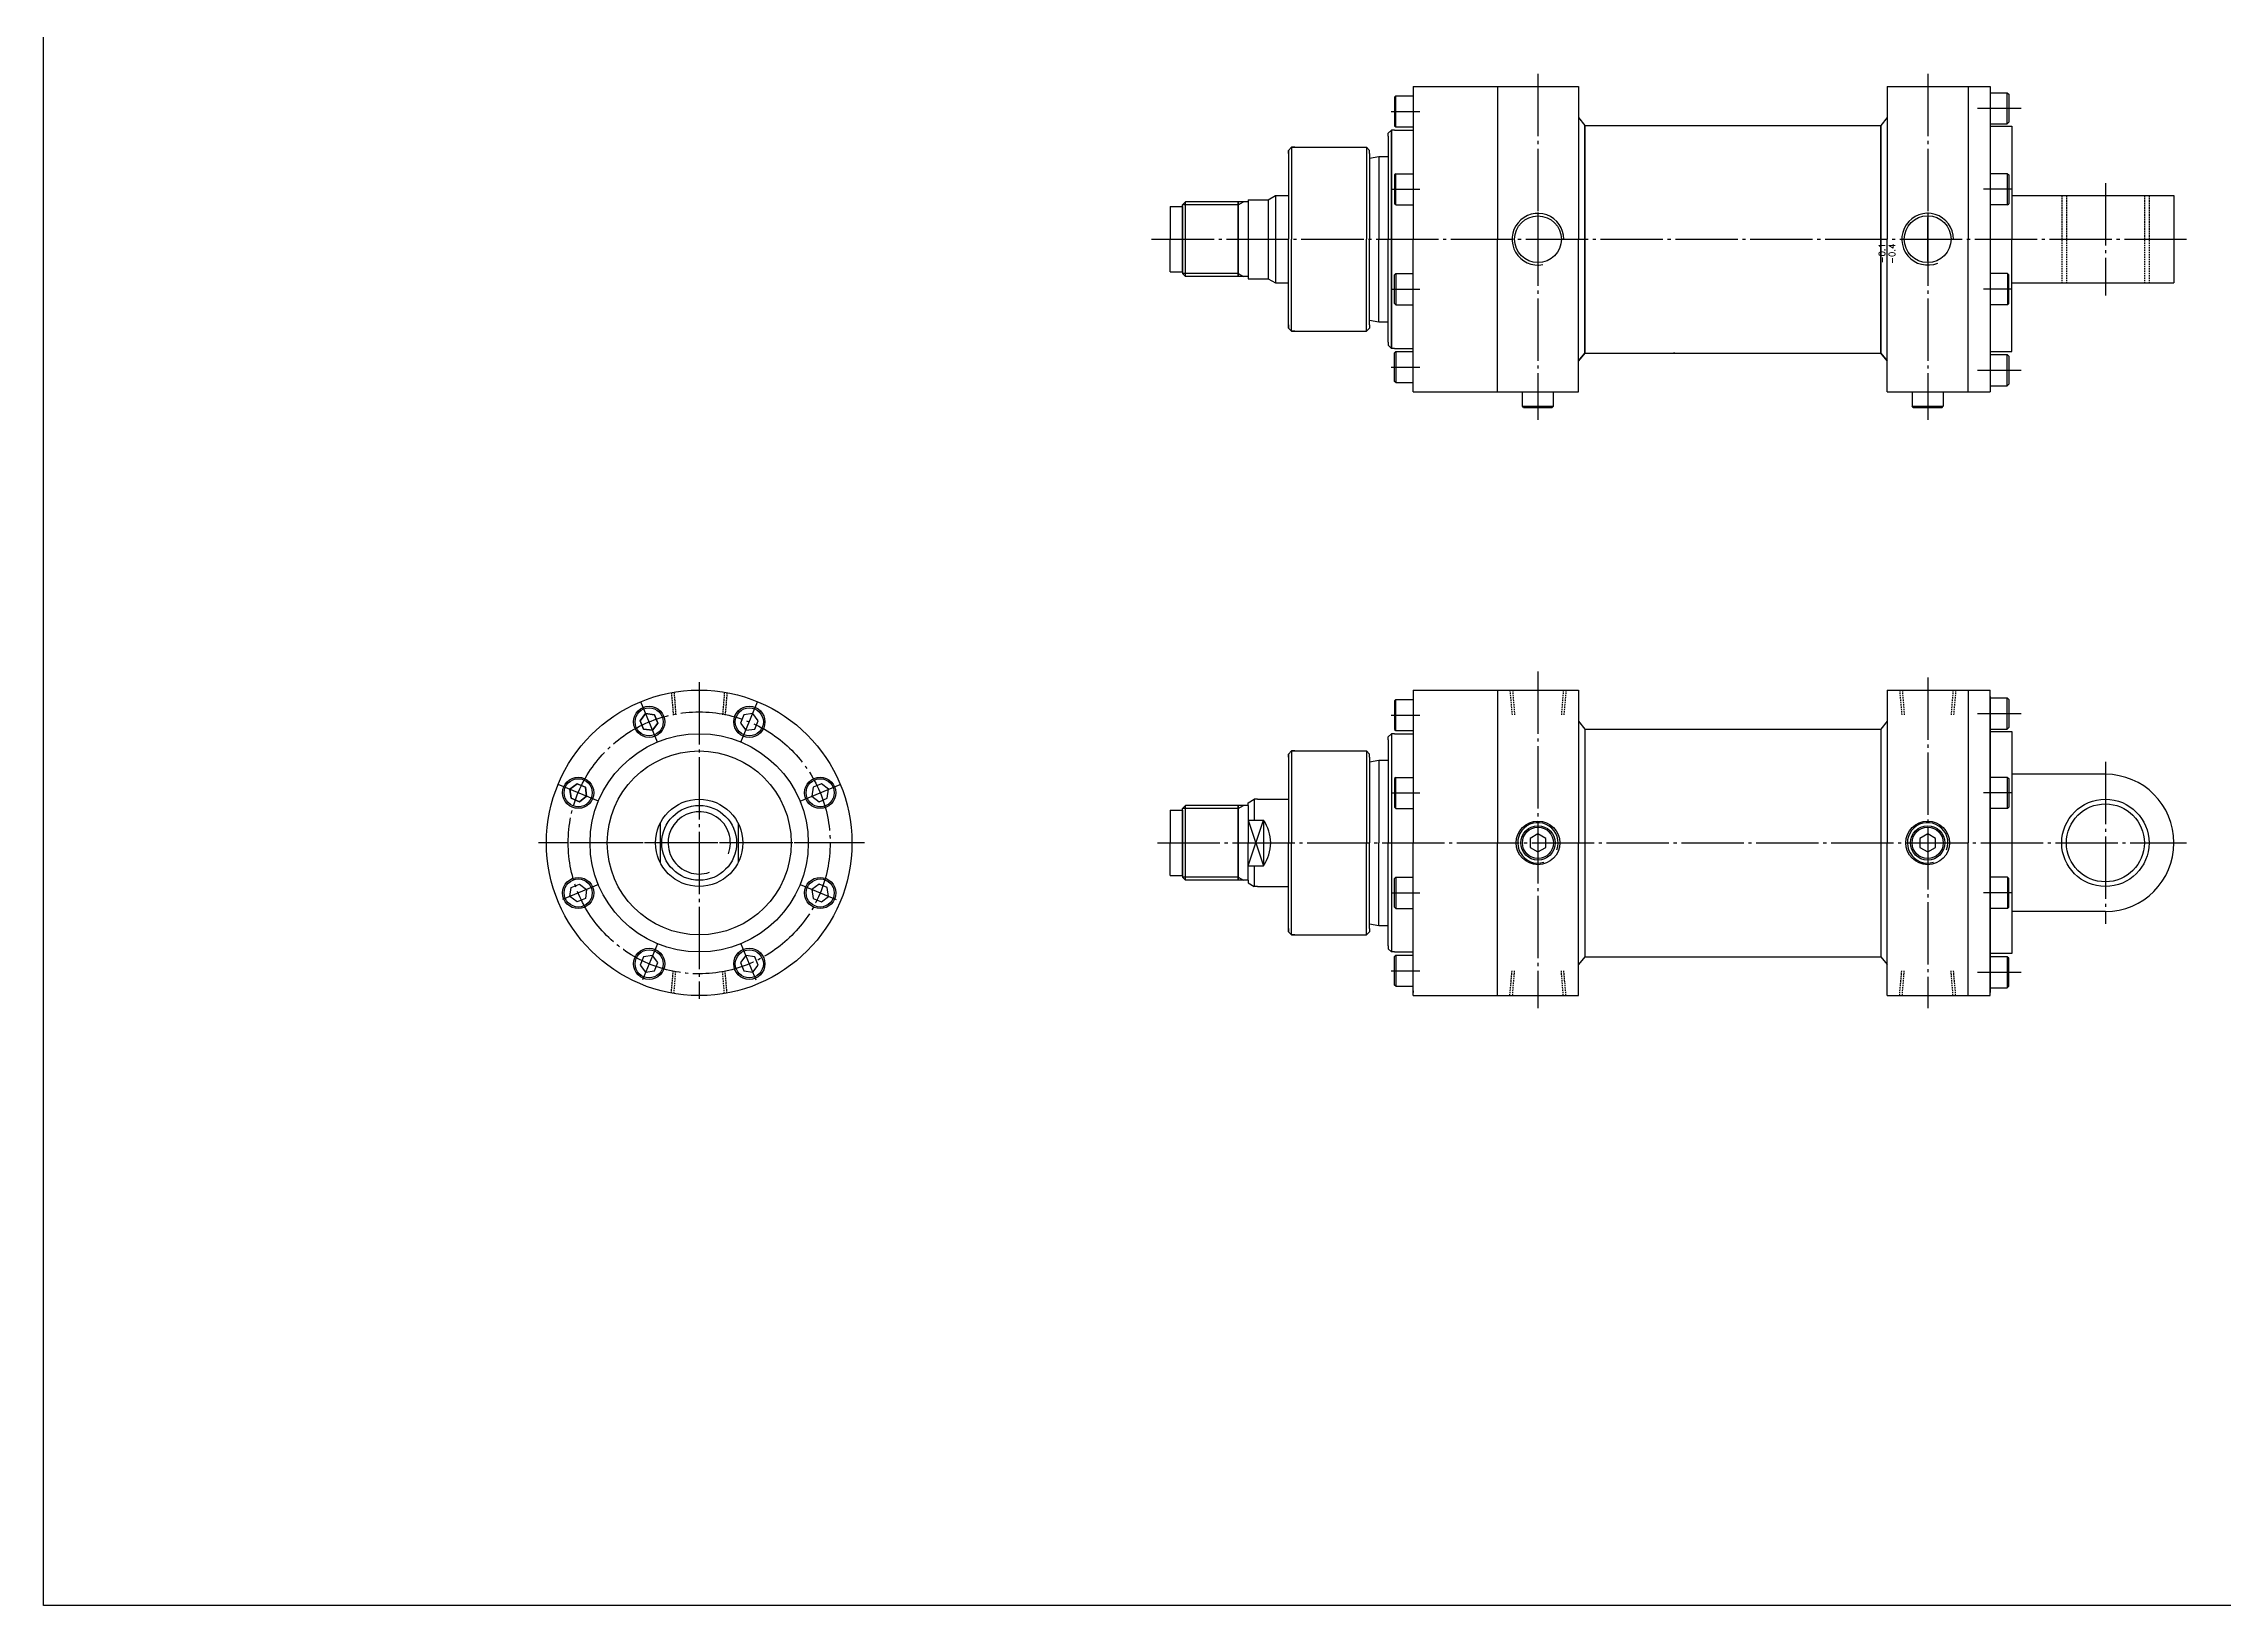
# Model space of a CAD drawing. Extents: x 0 to 5057, y -1057 to 1388.
# Drawn here: x 0 to 699, y 0 to 501 of the extents above; entities that cross this region are included whole.
import ezdxf

# ---------------------------------------------------------------- set-up
doc = ezdxf.new("R2010")
doc.units = 0
doc.header["$PDMODE"] = 1
for name, pattern in [('CENTER', [24, 20, -1.5, 1, -1.5]), ('HIDDEN', [5, 3.5, -1.5]), ('HIDDENX2', [0.75, 0.5, -0.25])]:
    doc.linetypes.add(name, pattern=pattern)
doc.layers.get('0').update_dxf_attribs({"linetype": 'CONTINUOUS'})
doc.layers.get('DEFPOINTS').update_dxf_attribs({"linetype": 'CONTINUOUS'})
for name, color, linetype in [('3', 2, 'HIDDEN'), ('8', 2, 'CONTINUOUS'), ('ML', 3, 'CONTINUOUS')]:
    doc.layers.add(name, color=color, linetype=linetype)
doc.styles.add('GHS', font='ROMANS', dxfattribs={"height": 2.5, "bigfont": 'GHS'})

msp = doc.modelspace()

# ---------------------------------------------------------------- linework, layer by layer
for p, q in [((0, 0), (0, 971)), ((383.1, 449.19), (365.3, 449.19)), ((383.1, 449.19), (384.83, 450.19)), ((383.1, 427.19), (365.3, 427.19)), ((383.1, 427.19), (384.83, 426.19)), ((383.1, 255.57), (365.3, 255.57)), ((383.1, 255.57), (384.83, 256.57)), ((383.1, 233.57), (365.3, 233.57)), ((383.1, 233.57), (384.83, 232.57)), ((5057.34, 0), (0, 0))]:
    msp.add_line(p, q)
at = {"color": 2, "linetype": 'ByBlock'}
msp.add_line((523.2, 401.69), (522.81, 401.69), dxfattribs=at)
at = {"color": 3}
for centre in [(479.3, 244.57), (604.3, 244.57)]:
    msp.add_circle(centre, 7, dxfattribs=at)
for centre, radius, start, end in [((479.31, 438.19), 8.3, 360, 280.51587), ((604.3, 438.2), 8.3, 359.91061, 292.80766), ((210.27, 244.57), 10, 339.40261, 289.35633), ((479.3, 244.57), 6.5, 339.49257, 286.6701), ((604.3, 244.57), 6.5, 339.49257, 286.6701)]:
    msp.add_arc(centre, radius, start, end)
at = {"layer": '3', "color": 2, "linetype": 'HIDDENX2'}
for p, q in [((647.3, 452.19), (647.3, 424.19)), ((648.8, 452.19), (648.8, 424.19)), ((673.8, 452.19), (673.8, 424.19)), ((675.3, 452.19), (675.3, 424.19)), ((201.33, 292.75), (201.97, 285.57)), ((202.19, 292.9), (202.77, 285.57)), ((218.36, 292.9), (217.77, 285.57)), ((219.21, 292.75), (218.57, 285.57)), ((470.28, 293.57), (471, 285.57)), ((471.16, 293.57), (471.8, 285.57)), ((487.44, 293.57), (486.8, 285.57)), ((488.31, 293.57), (487.6, 285.57)), ((595.28, 293.57), (596, 285.57)), ((596.16, 293.57), (596.8, 285.57)), ((612.44, 293.57), (611.8, 285.57)), ((613.31, 293.57), (612.6, 285.57)), ((201.33, 196.4), (201.97, 203.57)), ((202.19, 196.24), (202.77, 203.57)), ((218.36, 196.24), (217.77, 203.57)), ((219.21, 196.4), (218.57, 203.57)), ((470.28, 195.57), (471, 203.57)), ((471.16, 195.57), (471.8, 203.57)), ((487.44, 195.57), (486.8, 203.57)), ((488.31, 195.57), (487.6, 203.57)), ((595.28, 195.57), (596, 203.57)), ((596.16, 195.57), (596.8, 203.57)), ((612.44, 195.57), (611.8, 203.57)), ((613.31, 195.57), (612.6, 203.57))]:
    msp.add_line(p, q, dxfattribs=at)
at = {"layer": 'DEFPOINTS', "color": 0, "linetype": 'ByBlock'}
for p in [(524.03, 474.69), (524.81, 401.69), (525.2, 401.69), (669.9, 253.64), (652.69, 235.51)]:
    msp.add_point(p, dxfattribs=at)
at = {"layer": 'ML', "color": 1, "linetype": 'CENTER'}
for p, q in [((479.3, 491.22), (479.3, 380.22)), ((604.3, 491.22), (604.3, 380.22)), ((432.23, 479.19), (441.42, 479.19)), ((620.3, 480.19), (634.3, 480.19)), ((661.3, 456.19), (661.3, 420.19)), ((432.23, 454.19), (441.42, 454.19)), ((631.37, 454.19), (622.17, 454.19)), ((479.3, 446.72), (479.3, 429.69)), ((604.3, 446.72), (604.3, 429.69)), ((604.3, 431.19), (604.3, 445.19)), ((355.4, 438.19), (687.3, 438.19)), ((432.23, 422.19), (441.42, 422.19)), ((631.37, 422.19), (622.17, 422.19)), ((432.23, 397.19), (441.42, 397.19)), ((432.23, 397.19), (441.42, 397.19)), ((620.3, 396.19), (631.3, 396.19)), ((620.3, 396.19), (634.3, 396.19)), ((210.27, 296.07), (210.27, 194.57)), ((479.3, 299.57), (479.3, 191.57)), ((604.3, 297.57), (604.3, 290.7)), ((604.3, 297.57), (604.3, 191.57)), ((196.88, 276.91), (191.52, 289.84)), ((223.67, 276.91), (229.02, 289.84)), ((432.23, 285.57), (441.42, 285.57)), ((620.3, 286.07), (634.3, 286.07)), ((661.3, 270.57), (661.3, 218.57)), ((177.94, 257.97), (165, 263.32)), ((242.61, 257.97), (255.54, 263.32)), ((432.23, 260.57), (441.42, 260.57)), ((631.37, 260.57), (622.17, 260.57)), ((261.77, 244.57), (158.77, 244.57)), ((263.27, 244.57), (159.19, 244.57)), ((357.3, 244.57), (687.3, 244.57)), ((177.94, 231.18), (166.39, 226.4)), ((242.61, 231.18), (254.16, 226.4)), ((432.23, 228.57), (441.42, 228.57)), ((631.37, 228.57), (622.17, 228.57)), ((196.88, 212.24), (192.1, 200.69)), ((223.67, 212.24), (228.45, 200.69)), ((432.23, 203.57), (441.42, 203.57)), ((620.3, 203.07), (634.3, 203.07))]:
    msp.add_line(p, q, dxfattribs=at)
at = {"layer": 'ML'}
for p, q in [((433.7, 484.19), (433.3, 483.79)), ((433.3, 483.79), (433.3, 474.59)), ((433.7, 474.19), (433.7, 484.19)), ((433.7, 484.19), (439.3, 484.19)), ((439.3, 487.19), (439.3, 438.19)), ((439.3, 487.19), (492.3, 487.19)), ((466.3, 487.19), (466.3, 438.19)), ((466.3, 485.69), (466.3, 438.19)), ((492.3, 487.19), (492.3, 438.19)), ((591.3, 487.19), (591.3, 438.19)), ((591.3, 487.19), (624.3, 487.19)), ((617.3, 487.19), (617.3, 438.19)), ((624.3, 487.19), (624.3, 389.19)), ((624.3, 485.19), (629.8, 485.19)), ((629.8, 485.19), (630.3, 484.69)), ((629.8, 475.19), (629.8, 485.19)), ((630.3, 484.69), (630.3, 475.69)), ((492.3, 477.19), (494.3, 474.69)), ((591.3, 477.19), (589.3, 474.69)), ((629.8, 475.19), (630.3, 475.69)), ((431.3, 472.19), (432.3, 473.19)), ((431.3, 471.19), (431.3, 472.19)), ((431.3, 471.19), (431.3, 438.19)), ((432.3, 473.19), (432.3, 403.19)), ((433.3, 473.19), (432.3, 473.19)), ((432.3, 403.19), (432.3, 473.19)), ((433.3, 474.59), (433.7, 474.19)), ((433.3, 473.19), (439.3, 473.19)), ((433.7, 474.19), (439.3, 474.19)), ((494.3, 474.69), (589.3, 474.69)), ((494.3, 474.69), (494.3, 401.69)), ((494.3, 401.69), (494.3, 474.69)), ((589.3, 474.69), (589.3, 401.69)), ((589.3, 401.69), (589.3, 474.69)), ((624.3, 475.19), (629.8, 475.19)), ((624.3, 474.44), (631.3, 474.44)), ((631.3, 474.44), (631.3, 438.19)), ((400.3, 467.69), (399.3, 466.69)), ((399.3, 466.69), (399.3, 438.19)), ((399.3, 465.69), (399.3, 466.69)), ((400.3, 467.69), (400.3, 438.19)), ((400.3, 467.69), (423.3, 467.69)), ((401.3, 467.69), (400.3, 467.69)), ((423.3, 467.69), (424.3, 467.69)), ((424.3, 467.69), (424.3, 438.19)), ((424.3, 467.69), (425.3, 466.69)), ((425.3, 465.69), (425.3, 466.69)), ((425.3, 465.69), (425.3, 438.19)), ((425.3, 464.19), (428.3, 464.69)), ((428.3, 464.69), (428.3, 438.19)), ((428.3, 464.69), (431.3, 464.69)), ((428.3, 464.69), (431.3, 464.69)), ((433.7, 459.19), (433.3, 458.79)), ((433.3, 458.79), (433.3, 449.59)), ((433.7, 449.19), (433.7, 459.19)), ((433.7, 459.19), (439.3, 459.19)), ((629.9, 459.19), (624.3, 459.19)), ((629.9, 449.19), (629.9, 459.19)), ((629.9, 459.19), (630.3, 458.79)), ((630.3, 458.79), (630.3, 449.59)), ((361.3, 448.69), (361.3, 438.19)), ((361.3, 448.69), (365.3, 448.69)), ((366.3, 450.19), (365.3, 449.19)), ((365.3, 427.69), (365.3, 449.19)), ((365.3, 448.69), (365.3, 427.19)), ((386.3, 450.19), (366.3, 450.19)), ((366.3, 426.19), (366.3, 450.19)), ((383.1, 450.19), (383.1, 426.19)), ((383.1, 426.19), (383.1, 450.19)), ((386.3, 450.87), (386.3, 425.52)), ((386.3, 450.87), (392.79, 450.87)), ((392.79, 450.87), (395.09, 452.19)), ((392.79, 450.87), (392.79, 425.52)), ((395.09, 452.19), (399.3, 452.19)), ((395.09, 452.19), (395.09, 424.19)), ((433.7, 449.19), (433.3, 449.59)), ((433.7, 449.19), (439.3, 449.19)), ((629.9, 449.19), (624.3, 449.19)), ((629.9, 449.19), (630.3, 449.59)), ((631.3, 452.19), (683.3, 452.19)), ((683.3, 452.19), (683.3, 424.19)), ((361.3, 427.69), (361.3, 438.19)), ((399.3, 409.69), (399.3, 438.19)), ((399.3, 409.69), (399.3, 438.19)), ((400.3, 408.69), (400.3, 438.19)), ((400.3, 408.69), (400.3, 438.19)), ((424.3, 408.69), (424.3, 438.19)), ((424.3, 408.69), (424.3, 438.19)), ((425.3, 410.69), (425.3, 438.19)), ((425.3, 410.69), (425.3, 438.19)), ((428.3, 411.69), (428.3, 438.19)), ((428.3, 411.69), (428.3, 438.19)), ((431.3, 405.19), (431.3, 438.19)), ((431.3, 405.19), (431.3, 438.19)), ((439.3, 390.69), (439.3, 438.19)), ((439.3, 389.19), (439.3, 438.19)), ((466.3, 390.69), (466.3, 438.19)), ((466.3, 390.69), (466.3, 438.19)), ((466.3, 389.19), (466.3, 438.19)), ((492.3, 390.69), (492.3, 438.19)), ((492.3, 389.19), (492.3, 438.19)), ((591.3, 389.19), (591.3, 438.19)), ((617.3, 390.69), (617.3, 438.19)), ((617.3, 389.19), (617.3, 438.19)), ((631.3, 402.19), (631.3, 438.19)), ((361.3, 427.69), (365.3, 427.69)), ((366.3, 426.19), (365.3, 427.19)), ((433.7, 427.19), (433.3, 426.79)), ((433.3, 417.59), (433.3, 426.79)), ((433.7, 427.19), (439.3, 427.19)), ((433.7, 427.19), (433.7, 417.19)), ((629.9, 427.19), (624.3, 427.19)), ((629.9, 427.19), (629.9, 417.19)), ((629.9, 427.19), (630.3, 426.79)), ((630.3, 417.59), (630.3, 426.79)), ((386.3, 426.19), (366.3, 426.19)), ((386.3, 425.52), (392.79, 425.52)), ((392.79, 425.52), (395.09, 424.19)), ((395.09, 424.19), (399.3, 424.19)), ((395.09, 424.19), (399.3, 424.19)), ((631.3, 424.19), (683.3, 424.19)), ((433.7, 417.19), (433.3, 417.59)), ((433.7, 417.19), (439.3, 417.19)), ((629.9, 417.19), (624.3, 417.19)), ((629.9, 417.19), (630.3, 417.59)), ((399.3, 410.69), (399.3, 409.69)), ((399.3, 410.69), (399.3, 409.69)), ((400.3, 408.69), (399.3, 409.69)), ((400.3, 408.69), (399.3, 409.69)), ((400.3, 408.69), (423.3, 408.69)), ((401.3, 408.69), (400.3, 408.69)), ((400.3, 408.69), (423.3, 408.69)), ((401.3, 408.69), (400.3, 408.69)), ((423.3, 408.69), (424.3, 408.69)), ((423.3, 408.69), (424.3, 408.69)), ((424.3, 408.69), (425.3, 409.69)), ((424.3, 408.69), (425.3, 409.69)), ((425.3, 412.19), (428.3, 411.69)), ((425.3, 412.19), (428.3, 411.69)), ((425.3, 410.69), (425.3, 409.69)), ((425.3, 410.69), (425.3, 409.69)), ((428.3, 411.69), (431.3, 411.69)), ((428.3, 411.69), (431.3, 411.69)), ((428.3, 411.69), (431.3, 411.69)), ((428.3, 411.69), (431.3, 411.69)), ((431.3, 405.19), (431.3, 404.19)), ((431.3, 405.19), (431.3, 404.19)), ((431.3, 404.19), (431.3, 404.19)), ((431.3, 404.19), (432.3, 403.19)), ((431.3, 404.19), (432.3, 403.19)), ((433.3, 403.19), (432.3, 403.19)), ((432.3, 403.19), (432.3, 403.19)), ((433.3, 403.19), (432.3, 403.19)), ((433.3, 403.19), (439.3, 403.19)), ((433.3, 403.19), (439.3, 403.19)), ((433.7, 402.19), (433.3, 401.79)), ((433.3, 401.79), (433.7, 402.19)), ((433.3, 392.59), (433.3, 401.79)), ((433.3, 392.59), (433.3, 401.79)), ((433.7, 402.19), (433.7, 392.19)), ((433.7, 402.19), (439.3, 402.19)), ((433.7, 402.19), (433.7, 392.19)), ((433.7, 402.19), (439.3, 402.19)), ((494.3, 401.69), (492.3, 399.19)), ((492.3, 399.19), (494.3, 401.69)), ((494.3, 401.69), (589.3, 401.69)), ((494.3, 401.69), (589.3, 401.69)), ((589.3, 401.69), (591.3, 399.19)), ((591.3, 399.19), (589.3, 401.69)), ((624.3, 402.19), (631.3, 402.19)), ((624.3, 401.19), (629.8, 401.19)), ((629.8, 391.19), (629.8, 401.19)), ((629.8, 401.19), (630.3, 400.69)), ((630.3, 400.69), (630.3, 391.69)), ((433.7, 392.19), (433.3, 392.59)), ((433.7, 392.19), (433.3, 392.59)), ((433.7, 392.19), (439.3, 392.19)), ((433.7, 392.19), (439.3, 392.19)), ((439.3, 389.19), (492.3, 389.19)), ((474.3, 384.62), (474.3, 389.22)), ((484.3, 384.62), (484.3, 389.22)), ((591.3, 389.19), (624.3, 389.19)), ((599.3, 389.22), (599.3, 384.62)), ((609.3, 389.22), (609.3, 384.62)), ((624.3, 391.19), (629.8, 391.19)), ((629.8, 391.19), (630.3, 391.69)), ((474.7, 384.22), (474.3, 384.62)), ((474.3, 384.62), (484.3, 384.62)), ((474.7, 384.22), (483.9, 384.22)), ((483.9, 384.22), (484.3, 384.62)), ((599.7, 384.22), (599.3, 384.62)), ((599.3, 384.62), (609.3, 384.62)), ((599.7, 384.22), (608.9, 384.22)), ((608.9, 384.22), (609.3, 384.62)), ((433.7, 290.57), (433.3, 290.17)), ((433.3, 290.17), (433.3, 280.97)), ((433.7, 290.57), (439.3, 290.57)), ((433.7, 280.57), (433.7, 290.57)), ((439.3, 293.57), (439.3, 244.57)), ((439.3, 293.57), (492.3, 293.57)), ((466.3, 293.57), (466.3, 244.57)), ((492.3, 293.57), (492.3, 244.57)), ((591.3, 293.57), (591.3, 244.57)), ((591.3, 293.57), (617.3, 293.57)), ((591.3, 293.57), (624.3, 293.57)), ((617.3, 293.57), (617.3, 244.57)), ((624.3, 195.57), (624.3, 293.57)), ((624.3, 291.57), (624.3, 196.57)), ((624.3, 291.07), (629.8, 291.07)), ((629.8, 281.07), (629.8, 291.07)), ((629.8, 291.07), (630.3, 290.57)), ((630.3, 290.57), (630.3, 281.57)), ((433.3, 280.97), (433.7, 280.57)), ((433.7, 280.57), (439.3, 280.57)), ((492.3, 283.57), (494.3, 281.07)), ((494.3, 281.07), (494.3, 208.07)), ((494.3, 281.07), (589.3, 281.07)), ((591.3, 283.57), (589.3, 281.07)), ((589.3, 281.07), (589.3, 208.07)), ((624.3, 281.07), (629.8, 281.07)), ((624.3, 280.32), (631.3, 280.32)), ((629.8, 281.07), (630.3, 281.57)), ((631.3, 280.32), (631.3, 209.07)), ((400.3, 274.07), (399.3, 273.07)), ((399.3, 273.07), (399.3, 244.57)), ((399.3, 272.07), (399.3, 273.07)), ((400.3, 274.07), (423.3, 274.07)), ((401.3, 274.07), (400.3, 274.07)), ((400.3, 274.07), (400.3, 244.57)), ((423.3, 274.07), (424.3, 274.07)), ((424.3, 274.07), (425.3, 273.07)), ((424.3, 274.07), (424.3, 244.57)), ((425.3, 272.07), (425.3, 273.07)), ((431.3, 278.57), (432.3, 279.57)), ((431.3, 277.57), (431.3, 278.57)), ((431.3, 277.57), (431.3, 244.57)), ((433.3, 279.57), (432.3, 279.57)), ((432.3, 279.57), (432.3, 209.57)), ((433.3, 279.57), (439.3, 279.57)), ((425.3, 272.07), (425.3, 244.57)), ((425.3, 270.57), (428.3, 271.07)), ((428.3, 271.07), (431.3, 271.07)), ((428.3, 271.07), (431.3, 271.07)), ((428.3, 271.07), (428.3, 244.57)), ((661.3, 266.57), (631.3, 266.57)), ((433.7, 265.57), (433.3, 265.17)), ((433.3, 265.17), (433.3, 255.97)), ((433.7, 255.57), (433.7, 265.57)), ((433.7, 265.57), (439.3, 265.57)), ((629.9, 265.57), (624.3, 265.57)), ((629.9, 255.57), (629.9, 265.57)), ((629.9, 265.57), (630.3, 265.17)), ((630.3, 265.17), (630.3, 255.97)), ((361.3, 255.07), (361.3, 244.57)), ((361.3, 255.07), (365.3, 255.07)), ((366.3, 256.57), (365.3, 255.57)), ((365.3, 234.07), (365.3, 255.57)), ((365.3, 255.07), (365.3, 233.57)), ((386.3, 256.57), (366.3, 256.57)), ((366.3, 232.57), (366.3, 256.57)), ((383.1, 256.57), (383.1, 232.57)), ((383.1, 232.57), (383.1, 256.57)), ((386.3, 257.42), (388.3, 258.57)), ((386.3, 256.57), (386.3, 257.42)), ((386.3, 256.57), (386.3, 244.57)), ((386.3, 251.9), (391.28, 251.9)), ((389.3, 258.57), (388.3, 258.57)), ((388.3, 258.57), (388.3, 251.9)), ((389.3, 258.57), (399.3, 258.57)), ((433.7, 255.57), (433.3, 255.97)), ((433.7, 255.57), (439.3, 255.57)), ((629.9, 255.57), (624.3, 255.57)), ((629.9, 255.57), (630.3, 255.97)), ((197.77, 250.88), (197.77, 238.27)), ((222.77, 250.88), (222.77, 238.27)), ((361.3, 234.07), (361.3, 244.57)), ((386.3, 232.57), (386.3, 244.57)), ((399.3, 216.07), (399.3, 244.57)), ((400.3, 215.07), (400.3, 244.57)), ((424.3, 215.07), (424.3, 244.57)), ((425.3, 217.07), (425.3, 244.57)), ((428.3, 218.07), (428.3, 244.57)), ((431.3, 211.57), (431.3, 244.57)), ((439.3, 195.57), (439.3, 244.57)), ((466.3, 195.57), (466.3, 244.57)), ((492.3, 195.57), (492.3, 244.57)), ((591.3, 195.57), (591.3, 244.57)), ((617.3, 195.57), (617.3, 244.57)), ((361.3, 234.07), (365.3, 234.07)), ((366.3, 232.57), (365.3, 233.57)), ((386.3, 232.57), (366.3, 232.57)), ((386.3, 237.24), (391.28, 237.24)), ((386.3, 232.57), (386.3, 231.73)), ((386.3, 231.73), (388.3, 230.57)), ((388.3, 237.24), (388.3, 230.57)), ((433.7, 233.57), (433.3, 233.17)), ((433.3, 223.97), (433.3, 233.17)), ((433.7, 233.57), (439.3, 233.57)), ((433.7, 233.57), (433.7, 223.57)), ((629.9, 233.57), (624.3, 233.57)), ((629.9, 233.57), (629.9, 223.57)), ((629.9, 233.57), (630.3, 233.17)), ((630.3, 223.97), (630.3, 233.17)), ((389.3, 230.57), (388.3, 230.57)), ((389.3, 230.57), (399.3, 230.57)), ((433.7, 223.57), (433.3, 223.97)), ((629.9, 223.57), (630.3, 223.97)), ((399.3, 217.07), (399.3, 216.07)), ((425.3, 218.57), (428.3, 218.07)), ((425.3, 217.07), (425.3, 216.07)), ((428.3, 218.07), (431.3, 218.07)), ((428.3, 218.07), (431.3, 218.07)), ((433.7, 223.57), (439.3, 223.57)), ((629.9, 223.57), (624.3, 223.57)), ((661.3, 222.57), (631.3, 222.57)), ((400.3, 215.07), (399.3, 216.07)), ((400.3, 215.07), (423.3, 215.07)), ((401.3, 215.07), (400.3, 215.07)), ((423.3, 215.07), (424.3, 215.07)), ((424.3, 215.07), (425.3, 216.07)), ((431.3, 211.57), (431.3, 210.57)), ((431.3, 210.57), (431.3, 210.57)), ((431.3, 210.57), (432.3, 209.57)), ((433.3, 209.57), (432.3, 209.57)), ((432.3, 209.57), (432.3, 209.57)), ((433.3, 209.57), (439.3, 209.57)), ((433.7, 208.57), (433.3, 208.17)), ((433.3, 198.97), (433.3, 208.17)), ((433.7, 208.57), (439.3, 208.57)), ((433.7, 208.57), (433.7, 198.57)), ((494.3, 208.07), (492.3, 205.57)), ((494.3, 208.07), (589.3, 208.07)), ((589.3, 208.07), (591.3, 205.57)), ((631.3, 209.07), (624.3, 209.07)), ((629.8, 208.07), (624.3, 208.07)), ((629.8, 208.07), (629.8, 198.07)), ((630.3, 207.57), (629.8, 208.07)), ((630.3, 198.57), (630.3, 207.57)), ((433.7, 198.57), (433.3, 198.97)), ((433.7, 198.57), (439.3, 198.57)), ((439.3, 197.07), (439.3, 196.57)), ((624.3, 198.07), (629.8, 198.07)), ((629.8, 198.07), (630.3, 198.57)), ((439.3, 195.57), (492.3, 195.57)), ((591.3, 195.57), (624.3, 195.57))]:
    msp.add_line(p, q, dxfattribs=at)
at = {"layer": 'ML', "color": 7}
msp.add_line((466.3, 293.57), (492.3, 293.57), dxfattribs=at)
at = {"layer": 'ML', "color": 2}
for p, q in [((386.3, 237.24), (391.28, 251.9)), ((386.3, 251.9), (391.28, 237.24)), ((391.28, 251.9), (391.28, 237.24)), ((197.77, 250.88), (197.77, 238.27)), ((222.77, 250.88), (222.77, 238.27))]:
    msp.add_line(p, q, dxfattribs=at)
at = {"layer": 'ML'}
for points in [[(192.44, 281.09), (195.3, 280.71), (197.06, 283), (195.96, 285.67), (193.1, 286.04), (191.34, 283.75)], [(197.06, 283), (195.3, 280.71), (192.44, 281.09), (191.34, 283.75), (193.1, 286.04), (195.96, 285.67)], [(192.44, 281.09), (195.3, 280.71), (197.06, 283), (195.96, 285.67), (193.1, 286.04), (191.34, 283.75)], [(197.06, 283), (195.3, 280.71), (192.44, 281.09), (191.34, 283.75), (193.1, 286.04), (195.96, 285.67)], [(223.48, 283), (225.24, 280.71), (228.1, 281.09), (229.21, 283.75), (227.45, 286.04), (224.59, 285.67)], [(171.85, 257.78), (174.14, 259.54), (173.76, 262.4), (171.09, 263.51), (168.8, 261.75), (169.18, 258.89)], [(173.76, 262.4), (174.14, 259.54), (171.85, 257.78), (169.18, 258.89), (168.8, 261.75), (171.09, 263.51)], [(171.85, 257.78), (174.14, 259.54), (173.76, 262.4), (171.09, 263.51), (168.8, 261.75), (169.18, 258.89)], [(173.76, 262.4), (174.14, 259.54), (171.85, 257.78), (169.18, 258.89), (168.8, 261.75), (171.09, 263.51)], [(246.79, 262.4), (246.41, 259.54), (248.7, 257.78), (251.37, 258.89), (251.74, 261.75), (249.45, 263.51)], [(246.79, 262.4), (246.41, 259.54), (248.7, 257.78), (251.37, 258.89), (251.74, 261.75), (249.45, 263.51)], [(481.8, 246.02), (479.3, 247.46), (476.8, 246.02), (476.8, 243.13), (479.3, 241.69), (481.8, 243.13)], [(606.8, 246.02), (604.3, 247.46), (601.8, 246.02), (601.8, 243.13), (604.3, 241.69), (606.8, 243.13)], [(171.85, 231.36), (174.14, 229.6), (173.76, 226.74), (171.09, 225.64), (168.8, 227.4), (169.18, 230.26)], [(248.7, 231.36), (246.41, 229.6), (246.79, 226.74), (249.45, 225.64), (251.74, 227.4), (251.37, 230.26)], [(248.7, 231.36), (246.41, 229.6), (246.79, 226.74), (249.45, 225.64), (251.74, 227.4), (251.37, 230.26)], [(197.06, 206.15), (195.3, 208.44), (192.44, 208.06), (191.34, 205.39), (193.1, 203.1), (195.96, 203.48)], [(197.06, 206.15), (195.3, 208.44), (192.44, 208.06), (191.34, 205.39), (193.1, 203.1), (195.96, 203.48)], [(228.1, 208.06), (225.24, 208.44), (223.48, 206.15), (224.59, 203.48), (227.45, 203.1), (229.21, 205.39)], [(228.1, 208.06), (225.24, 208.44), (223.48, 206.15), (224.59, 203.48), (227.45, 203.1), (229.21, 205.39)]]:
    msp.add_lwpolyline(points, close=True, dxfattribs=at)
for centre, radius in [((479.3, 438.18), 7.5), ((604.3, 438.2), 7.5), ((210.27, 244.57), 49), ((194.2, 283.38), 5), ((194.2, 283.38), 5), ((194.2, 283.38), 4.5), ((194.2, 283.38), 4.5), ((226.35, 283.38), 5), ((226.35, 283.38), 4.5), ((226.35, 283.38), 4.5), ((210.27, 244.57), 35), ((210.27, 244.57), 29.5), ((171.47, 260.65), 5), ((171.47, 260.65), 5), ((171.47, 260.65), 4.5), ((171.47, 260.65), 4.5), ((249.08, 260.65), 5), ((249.08, 260.65), 5), ((249.08, 260.65), 4.5), ((249.08, 260.65), 4.5), ((210.27, 244.57), 14), ((210.27, 244.57), 12), ((210.27, 244.57), 12), ((661.3, 244.57), 14), ((661.3, 244.57), 12.5), ((479.3, 244.57), 5.5), ((479.3, 244.57), 5), ((604.3, 244.57), 5.5), ((604.3, 244.57), 5), ((171.47, 228.5), 5), ((171.47, 228.5), 5), ((171.47, 228.5), 4.5), ((171.47, 228.5), 4.5), ((249.08, 228.5), 5), ((249.08, 228.5), 5), ((249.08, 228.5), 4.5), ((249.08, 228.5), 4.5), ((194.2, 205.77), 5), ((194.2, 205.77), 5), ((194.2, 205.77), 4.5), ((194.2, 205.77), 4.5), ((226.35, 205.77), 5), ((226.35, 205.77), 5), ((226.35, 205.77), 4.5), ((226.35, 205.77), 4.5)]:
    msp.add_circle(centre, radius, dxfattribs=at)
at = {"layer": 'ML', "color": 1, "linetype": 'CENTER'}
msp.add_circle((210.27, 244.57), 42, dxfattribs=at)
at = {"layer": 'ML'}
for centre, radius, start, end in [((661.3, 244.57), 22, 270, 90), ((380.69, 244.57), 12.88, 325.33151, 34.66849)]:
    msp.add_arc(centre, radius, start, end, dxfattribs=at)

# ---------------------------------------------------------------- texts
at = {"layer": '8', "style": 'GHS'}
for s, p in [('-0.1', (590.67, 430.44)), ('-0.4', (593.87, 430.25))]:
    msp.add_text(s, height=2, rotation=90, dxfattribs=at).set_placement(p)

doc.saveas('drawing.dxf')
